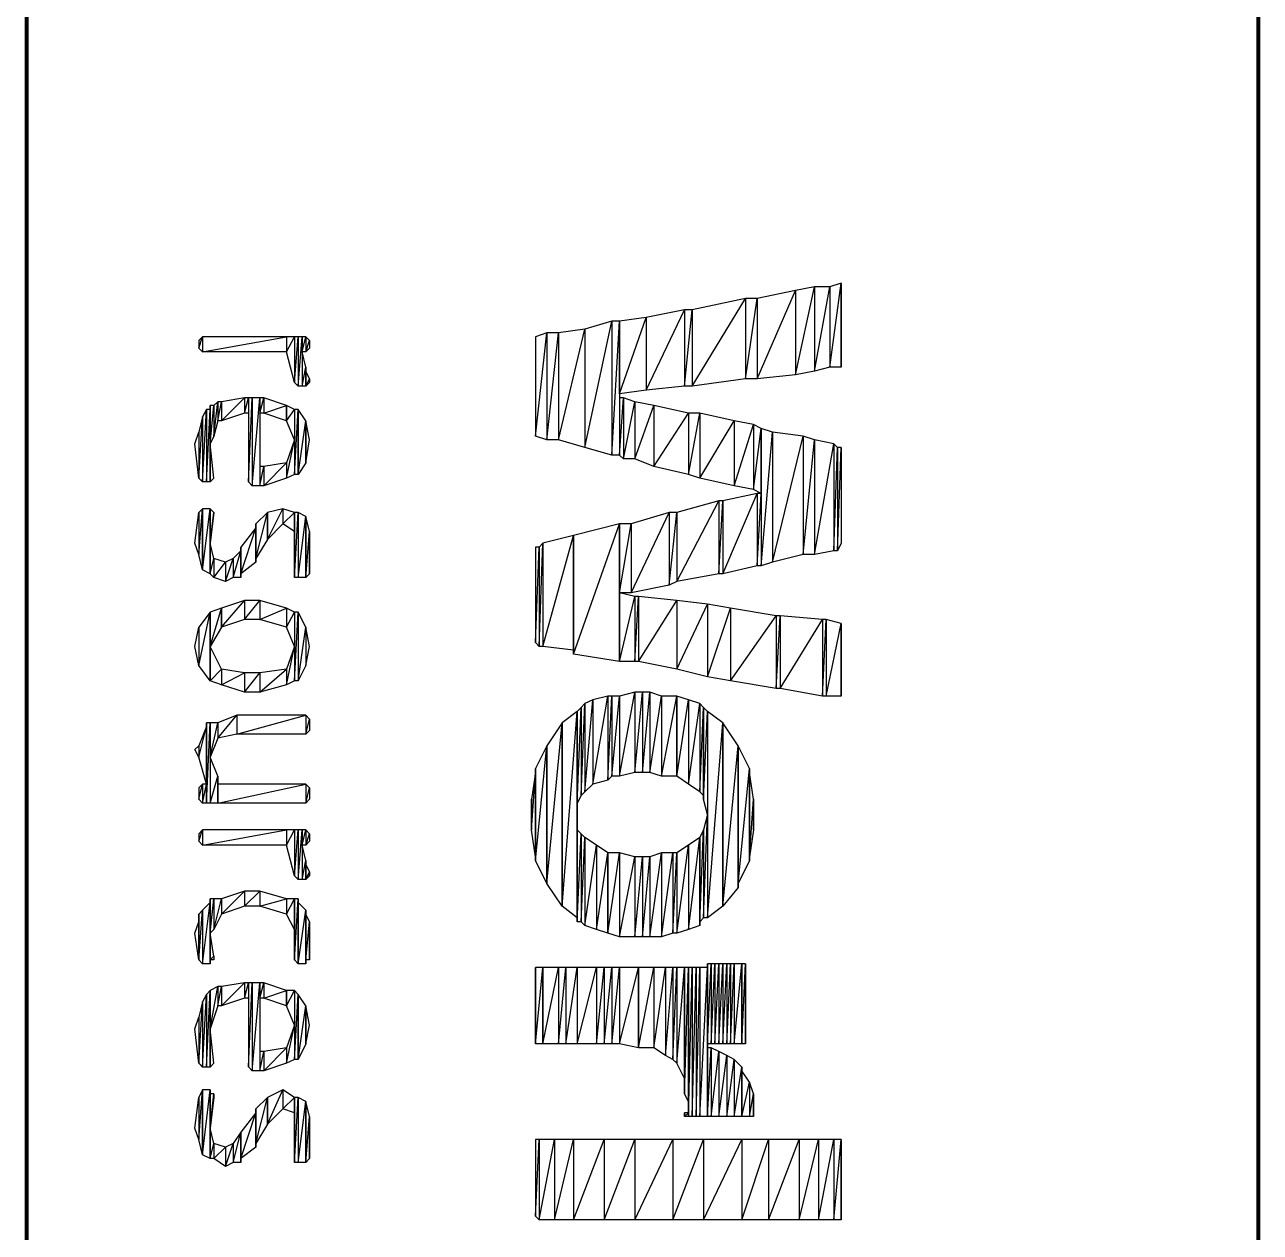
# Model space of a CAD drawing. Extents: x 0.1 to 11.6, y 0.2 to 16.4.
# Drawn here: x 0.9988 to 1.2679, y 1.9148 to 2.178 of the extents above; entities that cross this region are included whole.
import ezdxf

# ---------------------------------------------------------------- set-up
doc = ezdxf.new("R2010")
doc.units = 0
doc.header["$MEASUREMENT"] = 0

msp = doc.modelspace()

# ---------------------------------------------------------------- linework, layer by layer
at = {"color": 0, "const_width": 0.000833}
for points in [[(1.26752, 11.3108), (1.26752, 0.54834)], [(0.999186, 2.44), (0.999186, 0.54834)]]:
    msp.add_lwpolyline(points, dxfattribs=at)
at = {"color": 0}
for points in [[(1.17665, 2.12164), (1.17415, 2.12082), (1.17415, 2.10331)], [(1.17665, 2.12164), (1.17665, 2.10331), (1.17415, 2.10331)], [(1.17665, 2.12082), (1.17665, 2.12164), (1.17665, 2.10331)], [(1.16667, 2.12001), (1.15831, 2.11833), (1.15831, 2.10081)], [(1.16667, 2.12001), (1.16667, 2.10167), (1.15831, 2.10081)], [(1.17084, 2.12082), (1.16667, 2.12001), (1.16667, 2.10167)], [(1.17084, 2.12082), (1.17084, 2.10249), (1.16667, 2.10167)], [(1.17415, 2.12082), (1.17084, 2.12082), (1.17084, 2.10249)], [(1.17415, 2.12082), (1.17415, 2.10331), (1.17084, 2.10249)], [(1.17665, 2.12082), (1.17665, 2.10331)], [(1.14252, 2.11583), (1.13417, 2.11415), (1.13417, 2.09831)], [(1.14252, 2.11583), (1.14252, 2.09918), (1.13417, 2.09831)], [(1.14415, 2.11583), (1.14252, 2.11583), (1.14252, 2.09918)], [(1.14415, 2.11583), (1.14415, 2.09918), (1.14252, 2.09918)], [(1.15582, 2.11833), (1.14415, 2.11583), (1.14415, 2.09918)], [(1.15582, 2.11833), (1.15582, 2.10081), (1.14415, 2.09918)], [(1.15831, 2.11833), (1.15582, 2.11833), (1.15582, 2.10081)], [(1.15831, 2.11833), (1.15831, 2.10081), (1.15582, 2.10081)], [(1.12668, 2.11333), (1.12082, 2.11165), (1.12082, 2.08583)], [(1.12668, 2.11333), (1.12668, 2.08415), (1.12082, 2.08583)], [(1.12831, 2.11333), (1.12668, 2.11333), (1.12668, 2.08415)], [(1.12831, 2.11333), (1.12831, 2.08415), (1.12668, 2.08415)], [(1.13417, 2.11415), (1.12831, 2.11333), (1.12831, 2.0975)], [(1.13417, 2.11415), (1.13417, 2.09831), (1.12831, 2.0975)], [(1.12831, 2.11333), (1.12831, 2.0975)], [(1.12831, 2.11333), (1.12831, 2.0975)], [(1.11252, 2.11083), (1.11003, 2.10997), (1.11003, 2.08832)], [(1.11252, 2.11083), (1.11252, 2.08751), (1.11003, 2.08832)], [(1.11502, 2.11083), (1.11252, 2.11083), (1.11252, 2.08751)], [(1.11502, 2.11083), (1.11502, 2.08751), (1.11252, 2.08751)], [(1.12082, 2.11165), (1.11502, 2.11083), (1.11502, 2.08751)], [(1.12082, 2.11165), (1.12082, 2.08583), (1.11502, 2.08751)], [(1.12918, 2.09663), (1.12831, 2.09663), (1.12831, 2.08415)], [(1.12918, 2.09663), (1.12918, 2.08333), (1.12831, 2.08415)], [(1.13167, 2.09581), (1.12918, 2.09668), (1.12918, 2.08333)], [(1.13167, 2.09581), (1.13167, 2.08333), (1.12918, 2.08333)], [(1.13585, 2.095), (1.13167, 2.09581), (1.13167, 2.08333)], [(1.13585, 2.095), (1.13585, 2.08165), (1.13167, 2.08333)], [(1.14334, 2.09332), (1.13585, 2.095), (1.13585, 2.08165)], [(1.14334, 2.09332), (1.14334, 2.07997), (1.13585, 2.08165)], [(1.14583, 2.09332), (1.14334, 2.09332), (1.14334, 2.07997)], [(1.14583, 2.09332), (1.14583, 2.07915), (1.14334, 2.07997)], [(1.15332, 2.09164), (1.14583, 2.09332), (1.14583, 2.07915)], [(1.15332, 2.09164), (1.15332, 2.07747), (1.14583, 2.07915)], [(1.1575, 2.09082), (1.15332, 2.09164), (1.15332, 2.07747)], [(1.1575, 2.09082), (1.1575, 2.07667), (1.15332, 2.07747)], [(1.15918, 2.09), (1.1575, 2.09082), (1.1575, 2.07667)], [(1.15918, 2.09), (1.15918, 2.07579), (1.1575, 2.07667)], [(1.16168, 2.08914), (1.15918, 2.09), (1.15918, 2.06)], [(1.15918, 2.09), (1.15918, 2.07579)], [(1.15918, 2.09), (1.15918, 2.07579)], [(1.16168, 2.08914), (1.16168, 2.06082), (1.15918, 2.06)], [(1.16835, 2.08832), (1.16168, 2.08914), (1.16168, 2.06082)], [(1.16835, 2.08832), (1.16835, 2.0625), (1.16168, 2.06082)], [(1.17084, 2.08751), (1.16835, 2.08832), (1.16835, 2.0625)], [(1.17084, 2.08751), (1.17084, 2.0625), (1.16835, 2.0625)], [(1.17502, 2.08664), (1.17084, 2.08751), (1.17084, 2.0625)], [(1.17502, 2.08664), (1.17502, 2.06332), (1.17084, 2.0625)], [(1.17584, 2.08583), (1.17502, 2.08664), (1.17502, 2.06332)], [(1.17584, 2.08583), (1.17584, 2.06332), (1.17502, 2.06332)], [(1.17665, 2.08583), (1.17584, 2.08583), (1.17584, 2.06332)], [(1.17665, 2.08583), (1.17665, 2.065), (1.17584, 2.06332)], [(1.15831, 2.07579), (1.15082, 2.07417), (1.15082, 2.05832)], [(1.15831, 2.07579), (1.15831, 2.06), (1.15082, 2.05832)], [(1.15918, 2.07579), (1.15831, 2.07579), (1.15831, 2.06)], [(1.15918, 2.07579), (1.15918, 2.06), (1.15831, 2.06)], [(1.15001, 2.07417), (1.14084, 2.07167), (1.14084, 2.05664)], [(1.15001, 2.07417), (1.15001, 2.05832), (1.14084, 2.05664)], [(1.15082, 2.07417), (1.15001, 2.07417), (1.15001, 2.05832)], [(1.15082, 2.07417), (1.15082, 2.05832), (1.15001, 2.05832)], [(1.13916, 2.07167), (1.13086, 2.06917), (1.13086, 2.05414)], [(1.13916, 2.07167), (1.13916, 2.05583), (1.13086, 2.05414)], [(1.14084, 2.07167), (1.13916, 2.07167), (1.13916, 2.05583)], [(1.14084, 2.07167), (1.14084, 2.05664), (1.13916, 2.05583)], [(1.12831, 2.06917), (1.11833, 2.06668), (1.11833, 2.04081)], [(1.12831, 2.06917), (1.12831, 2.03917), (1.11833, 2.04081)], [(1.13086, 2.06917), (1.12831, 2.06917), (1.12831, 2.05414)], [(1.13086, 2.06917), (1.13086, 2.05414), (1.12831, 2.05414)], [(1.12831, 2.06917), (1.12831, 2.05414)], [(1.12831, 2.06917), (1.12831, 2.05414)], [(1.11165, 2.065), (1.11084, 2.06413), (1.11084, 2.04249)], [(1.11165, 2.065), (1.11165, 2.04249), (1.11084, 2.04249)], [(1.11833, 2.06668), (1.11165, 2.065), (1.11165, 2.04249)], [(1.11833, 2.06668), (1.11833, 2.04167), (1.11165, 2.04249)], [(1.11833, 2.06668), (1.11833, 2.04167)], [(1.11833, 2.06668), (1.11833, 2.04081), (1.11833, 2.04167)], [(1.11084, 2.06413), (1.11003, 2.06413), (1.11003, 2.04329)], [(1.11084, 2.06413), (1.11084, 2.04249), (1.11003, 2.04329)], [(1.13167, 2.05333), (1.12831, 2.05414), (1.12831, 2.03917)], [(1.12831, 2.05414), (1.12831, 2.03917)], [(1.12831, 2.05414), (1.12831, 2.03917)], [(1.13167, 2.05333), (1.13167, 2.03917), (1.12831, 2.03917)], [(1.13249, 2.05333), (1.13167, 2.05333), (1.13167, 2.03917)], [(1.13249, 2.05333), (1.13249, 2.03917), (1.13167, 2.03917)], [(1.14084, 2.05246), (1.13249, 2.05333), (1.13249, 2.03917)], [(1.14084, 2.05246), (1.14084, 2.03749), (1.13249, 2.03917)], [(1.14752, 2.05165), (1.14084, 2.05246), (1.14084, 2.03749)], [(1.14752, 2.05165), (1.14752, 2.03581), (1.14084, 2.03749)], [(1.15251, 2.05083), (1.14752, 2.05165), (1.14752, 2.03581)], [(1.15251, 2.05083), (1.15251, 2.035), (1.14752, 2.03581)], [(1.16249, 2.04915), (1.15251, 2.05083), (1.15251, 2.035)], [(1.16249, 2.04915), (1.16249, 2.03331), (1.15251, 2.035)], [(1.16336, 2.04915), (1.16249, 2.04915), (1.16249, 2.03331)], [(1.16336, 2.04915), (1.16336, 2.03331), (1.16249, 2.03331)], [(1.17253, 2.04833), (1.16336, 2.04915), (1.16336, 2.03331)], [(1.17253, 2.04833), (1.17253, 2.03162), (1.16336, 2.03331)], [(1.17334, 2.04833), (1.17253, 2.04833), (1.17253, 2.03162)], [(1.17334, 2.04833), (1.17334, 2.03162), (1.17253, 2.03162)], [(1.17665, 2.04747), (1.17334, 2.04833), (1.17334, 2.03162)], [(1.17665, 2.04747), (1.17665, 2.03162), (1.17334, 2.03162)], [(1.17665, 2.04665), (1.17665, 2.04747), (1.17665, 2.03162)], [(1.17665, 2.04665), (1.17665, 2.03162)], [(1.13167, 2.0325), (1.12831, 2.03162), (1.12831, 2.01417)], [(1.13167, 2.0325), (1.13167, 2.01497), (1.12831, 2.01417)], [(1.13336, 2.0325), (1.13167, 2.0325), (1.13167, 2.01497)], [(1.13336, 2.0325), (1.13336, 2.01497), (1.13167, 2.01497)], [(1.13498, 2.0325), (1.13336, 2.0325), (1.13336, 2.01497)], [(1.13498, 2.0325), (1.13498, 2.01497), (1.13336, 2.01497)], [(1.13748, 2.03162), (1.13498, 2.0325), (1.13498, 2.01497)], [(1.12082, 2.03), (1.12001, 2.02914), (1.12001, 2.00999)], [(1.12082, 2.03), (1.12082, 2.01079), (1.12001, 2.00999)], [(1.1225, 2.03082), (1.12082, 2.03), (1.12082, 2.01079)], [(1.1225, 2.03082), (1.1225, 2.01247), (1.12082, 2.01079)], [(1.12581, 2.03162), (1.1225, 2.03082), (1.1225, 2.01247)], [(1.12581, 2.03162), (1.12581, 2.01335), (1.1225, 2.01247)], [(1.12668, 2.03162), (1.12581, 2.03162), (1.12581, 2.01335)], [(1.12668, 2.03162), (1.12668, 2.01417), (1.12581, 2.01335)], [(1.12831, 2.03162), (1.12668, 2.03162), (1.12668, 2.01417)], [(1.12831, 2.03162), (1.12831, 2.01417), (1.12668, 2.01417)], [(1.13748, 2.03162), (1.13748, 2.01417), (1.13498, 2.01497)], [(1.14084, 2.03162), (1.13748, 2.03162), (1.13748, 2.01417)], [(1.14084, 2.03162), (1.14084, 2.01417), (1.13748, 2.01417)], [(1.14334, 2.03082), (1.14084, 2.03162), (1.14084, 2.01417)], [(1.14084, 2.03162), (1.14084, 2.01417)], [(1.14084, 2.03162), (1.14084, 2.01417)], [(1.14334, 2.03082), (1.14334, 2.01247), (1.14084, 2.01417)], [(1.14583, 2.03), (1.14334, 2.03082), (1.14334, 2.01247)], [(1.14583, 2.03), (1.14583, 2.01079), (1.14334, 2.01247)], [(1.14665, 2.02914), (1.14583, 2.03), (1.14583, 2.01079)], [(1.11914, 2.02832), (1.11583, 2.02582), (1.11583, 1.98583)], [(1.11914, 2.02832), (1.11914, 1.98335), (1.11583, 1.98583)], [(1.12001, 2.02914), (1.11914, 2.02832), (1.11914, 2.00831)], [(1.12001, 2.02914), (1.12001, 2.00999), (1.11914, 2.00831)], [(1.11914, 2.02832), (1.11914, 2.00581)], [(1.11914, 2.02832), (1.11914, 2.00581)], [(1.14665, 2.02914), (1.14665, 2.00999), (1.14583, 2.01079)], [(1.14752, 2.02832), (1.14665, 2.02914), (1.14665, 2.00917)], [(1.14665, 2.02914), (1.14665, 2.00999)], [(1.14665, 2.02914), (1.14665, 2.00917), (1.14665, 2.00999)], [(1.14752, 2.02832), (1.14752, 2.00581), (1.14665, 2.00917)], [(1.15082, 2.02582), (1.14752, 2.02832), (1.14752, 1.98335)], [(1.11583, 2.02582), (1.11252, 2.02083), (1.11252, 1.99083)], [(1.11583, 2.02582), (1.11583, 1.98583), (1.11252, 1.99083)], [(1.11583, 2.02582), (1.11583, 1.98583)], [(1.11583, 2.02582), (1.11583, 1.98583)], [(1.15082, 2.02582), (1.15082, 1.98583), (1.14752, 1.98335)], [(1.15419, 2.02083), (1.15082, 2.02582), (1.15082, 1.98583)], [(1.15082, 2.02582), (1.15082, 1.98583)], [(1.15082, 2.02582), (1.15082, 1.98583)], [(1.11252, 2.02083), (1.11003, 2.01585), (1.11003, 1.99582)], [(1.11252, 2.02083), (1.11252, 1.99083), (1.11003, 1.99582)], [(1.11252, 2.02083), (1.11252, 1.99083)], [(1.11252, 2.02083), (1.11252, 1.99083)], [(1.15419, 2.02083), (1.15419, 1.98996), (1.15082, 1.98583)], [(1.15668, 2.01585), (1.15419, 2.02083), (1.15419, 1.99083)], [(1.15419, 2.02083), (1.15419, 1.98996)], [(1.15419, 2.02083), (1.15419, 1.98996)], [(1.11003, 2.01497), (1.10916, 2.00917), (1.10916, 2.0025)], [(1.11003, 2.01497), (1.11003, 1.99664), (1.10916, 2.0025)], [(1.11003, 2.01585), (1.11003, 1.99664)], [(1.11003, 2.01585), (1.11003, 1.99582), (1.11003, 1.99664)], [(1.15668, 2.01585), (1.15668, 1.99582), (1.15419, 1.99083)], [(1.15668, 2.01497), (1.15668, 2.01585), (1.15668, 1.99582)], [(1.1575, 2.00917), (1.15668, 2.01497), (1.15668, 1.99664)], [(1.15668, 2.01497), (1.15668, 1.99582)], [(1.10916, 2.00917), (1.10916, 2.0025)], [(1.10916, 2.00917), (1.10916, 2.0025)], [(1.1575, 2.00917), (1.1575, 2.0025), (1.15668, 1.99664)], [(1.1575, 2.00917), (1.1575, 2.00749)], [(1.1575, 2.00917), (1.1575, 2.0025)], [(1.1575, 2.00917), (1.1575, 2.0025)], [(1.11914, 2.0025), (1.11914, 2.00581), (1.11914, 1.98335)], [(1.14752, 2.00581), (1.14665, 2.0025), (1.14665, 1.98335)], [(1.14752, 2.00581), (1.14752, 1.98335), (1.14665, 1.98335)], [(1.12001, 2.00163), (1.11914, 2.0025), (1.11914, 1.98247)], [(1.11914, 2.0025), (1.11914, 1.98247), (1.11914, 1.98335)], [(1.12001, 2.00163), (1.12001, 1.98247), (1.11914, 1.98247)], [(1.12082, 2.00082), (1.12001, 2.00163), (1.12001, 1.98247)], [(1.12082, 2.00082), (1.12082, 1.98167), (1.12001, 1.98247)], [(1.12332, 1.99914), (1.12082, 2.00082), (1.12082, 1.98167)], [(1.14583, 2.00082), (1.14334, 1.99914), (1.14334, 1.98079)], [(1.14583, 2.00082), (1.14583, 1.98167), (1.14334, 1.98079)], [(1.14665, 2.0025), (1.14583, 2.00082), (1.14583, 1.98247)], [(1.14665, 2.0025), (1.14665, 1.98335), (1.14583, 1.98247)], [(1.14583, 2.00082), (1.14583, 1.98167)], [(1.14583, 2.00082), (1.14583, 1.98167)], [(1.12332, 1.99914), (1.12332, 1.98079), (1.12082, 1.98167)], [(1.12581, 1.9975), (1.12332, 1.99914), (1.12332, 1.98079)], [(1.12581, 1.9975), (1.12581, 1.97999), (1.12332, 1.98079)], [(1.12831, 1.9975), (1.12581, 1.9975), (1.12581, 1.97999)], [(1.12831, 1.9975), (1.12831, 1.97917), (1.12581, 1.97999)], [(1.12581, 1.9975), (1.12581, 1.97999)], [(1.12581, 1.9975), (1.12581, 1.97999)], [(1.13167, 1.99664), (1.12831, 1.9975), (1.12831, 1.97917)], [(1.13748, 1.9975), (1.13498, 1.99664), (1.13498, 1.97917)], [(1.13748, 1.9975), (1.13748, 1.97917), (1.13498, 1.97917)], [(1.13997, 1.9975), (1.13748, 1.9975), (1.13748, 1.97917)], [(1.13997, 1.9975), (1.13997, 1.97999), (1.13748, 1.97917)], [(1.14084, 1.9975), (1.13997, 1.9975), (1.13997, 1.97999)], [(1.14084, 1.9975), (1.14084, 1.97999), (1.13997, 1.97999)], [(1.14334, 1.99914), (1.14084, 1.9975), (1.14084, 1.97999)], [(1.14334, 1.99914), (1.14334, 1.98079), (1.14084, 1.97999)], [(1.13167, 1.99664), (1.13167, 1.97917), (1.12831, 1.97917)], [(1.13336, 1.99664), (1.13167, 1.99664), (1.13167, 1.97917)], [(1.13336, 1.99664), (1.13336, 1.97917), (1.13167, 1.97917)], [(1.13498, 1.99664), (1.13336, 1.99664), (1.13336, 1.97917)], [(1.13498, 1.99664), (1.13498, 1.97917), (1.13336, 1.97917)], [(1.14833, 1.97331), (1.14752, 1.97331), (1.14752, 1.95583)], [(1.14833, 1.97331), (1.14833, 1.95583), (1.14752, 1.95583)], [(1.14752, 1.97331), (1.14752, 1.94)], [(1.14752, 1.97331), (1.14752, 1.94)], [(1.14914, 1.97331), (1.14833, 1.97331), (1.14833, 1.95583)], [(1.14914, 1.97331), (1.14914, 1.95583), (1.14833, 1.95583)], [(1.15001, 1.97331), (1.14914, 1.97331), (1.14914, 1.95583)], [(1.15001, 1.97331), (1.15001, 1.95583), (1.14914, 1.95583)], [(1.15082, 1.97331), (1.15001, 1.97331), (1.15001, 1.95583)], [(1.15082, 1.97331), (1.15082, 1.95583), (1.15001, 1.95583)], [(1.15169, 1.97331), (1.15082, 1.97331), (1.15082, 1.95583)], [(1.15169, 1.97331), (1.15169, 1.95583), (1.15082, 1.95583)], [(1.15251, 1.97331), (1.15169, 1.97331), (1.15169, 1.95583)], [(1.15251, 1.97331), (1.15251, 1.95583), (1.15169, 1.95583)], [(1.15332, 1.97331), (1.15251, 1.97331), (1.15251, 1.95583)], [(1.15332, 1.97331), (1.15332, 1.95583), (1.15251, 1.95583)], [(1.155, 1.97331), (1.15332, 1.97331), (1.15332, 1.95583)], [(1.155, 1.97331), (1.155, 1.95583), (1.15332, 1.95583)], [(1.15582, 1.97331), (1.155, 1.97331), (1.155, 1.95583)], [(1.15582, 1.97331), (1.15582, 1.95583), (1.155, 1.95583)], [(1.155, 1.97331), (1.155, 1.95583)], [(1.155, 1.97331), (1.155, 1.95583)], [(1.15582, 1.97331), (1.15582, 1.95583)], [(1.15582, 1.97331), (1.15582, 1.95583)], [(1.11165, 1.9725), (1.11003, 1.9725), (1.11003, 1.95583)], [(1.11165, 1.9725), (1.11165, 1.95583), (1.11003, 1.95583)], [(1.11003, 1.9725), (1.11003, 1.95665)], [(1.11003, 1.9725), (1.11003, 1.95583), (1.11003, 1.95665)], [(1.11502, 1.9725), (1.11165, 1.9725), (1.11165, 1.95583)], [(1.11502, 1.9725), (1.11502, 1.95583), (1.11165, 1.95583)], [(1.11165, 1.9725), (1.11165, 1.95583)], [(1.11165, 1.9725), (1.11165, 1.95583)], [(1.11664, 1.9725), (1.11502, 1.9725), (1.11502, 1.95583)], [(1.11664, 1.9725), (1.11664, 1.95583), (1.11502, 1.95583)], [(1.11914, 1.9725), (1.11664, 1.9725), (1.11664, 1.95583)], [(1.11914, 1.9725), (1.11914, 1.95583), (1.11664, 1.95583)], [(1.12332, 1.9725), (1.11914, 1.9725), (1.11914, 1.95583)], [(1.12332, 1.9725), (1.12332, 1.95583), (1.11914, 1.95583)], [(1.125, 1.9725), (1.12332, 1.9725), (1.12332, 1.95583)], [(1.125, 1.9725), (1.125, 1.95583), (1.12332, 1.95583)], [(1.12668, 1.9725), (1.125, 1.9725), (1.125, 1.95583)], [(1.12668, 1.9725), (1.12668, 1.95583), (1.125, 1.95583)], [(1.12831, 1.9725), (1.12668, 1.9725), (1.12668, 1.95583)], [(1.12831, 1.9725), (1.12831, 1.95583), (1.12668, 1.95583)], [(1.13249, 1.9725), (1.12831, 1.9725), (1.12831, 1.95583)], [(1.13249, 1.9725), (1.13249, 1.95497), (1.12831, 1.95583)], [(1.13585, 1.9725), (1.13249, 1.9725), (1.13249, 1.95497)], [(1.13585, 1.9725), (1.13585, 1.95497), (1.13249, 1.95497)], [(1.13249, 1.9725), (1.13249, 1.95497)], [(1.13249, 1.9725), (1.13249, 1.95497)], [(1.13835, 1.9725), (1.13585, 1.9725), (1.13585, 1.95497)], [(1.13835, 1.9725), (1.13835, 1.95335), (1.13585, 1.95497)], [(1.13997, 1.9725), (1.13835, 1.9725), (1.13835, 1.95335)], [(1.13997, 1.9725), (1.13997, 1.95247), (1.13835, 1.95335)], [(1.14084, 1.9725), (1.13997, 1.9725), (1.13997, 1.95247)], [(1.14084, 1.9725), (1.14084, 1.95167), (1.13997, 1.95247)], [(1.14252, 1.9725), (1.14084, 1.9725), (1.14084, 1.95167)], [(1.14252, 1.9725), (1.14252, 1.94829), (1.14084, 1.95167)], [(1.14334, 1.9725), (1.14252, 1.9725), (1.14252, 1.94499)], [(1.14334, 1.9725), (1.14334, 1.94331), (1.14252, 1.94499)], [(1.14252, 1.9725), (1.14252, 1.94829)], [(1.14252, 1.9725), (1.14252, 1.94499), (1.14252, 1.94829)], [(1.14415, 1.9725), (1.14334, 1.9725), (1.14334, 1.94)], [(1.14415, 1.9725), (1.14415, 1.94), (1.14334, 1.94)], [(1.14334, 1.9725), (1.14334, 1.94)], [(1.14334, 1.9725), (1.14334, 1.94)], [(1.14502, 1.9725), (1.14415, 1.9725), (1.14415, 1.94)], [(1.14502, 1.9725), (1.14502, 1.94), (1.14415, 1.94)], [(1.14583, 1.9725), (1.14502, 1.9725), (1.14502, 1.94)], [(1.14583, 1.9725), (1.14583, 1.94), (1.14502, 1.94)], [(1.14752, 1.9725), (1.14583, 1.9725), (1.14583, 1.94)], [(1.14752, 1.9725), (1.14752, 1.94), (1.14583, 1.94)], [(1.14833, 1.95497), (1.14752, 1.95497), (1.14752, 1.94)], [(1.14833, 1.95497), (1.14833, 1.94), (1.14752, 1.94)], [(1.15001, 1.95415), (1.14833, 1.95497), (1.14833, 1.94)], [(1.15001, 1.95415), (1.15001, 1.94), (1.14833, 1.94)], [(1.15169, 1.95335), (1.15001, 1.95415), (1.15001, 1.94)], [(1.15169, 1.95335), (1.15169, 1.94), (1.15001, 1.94)], [(1.15332, 1.95247), (1.15169, 1.95335), (1.15169, 1.94)], [(1.15332, 1.95247), (1.15332, 1.94), (1.15169, 1.94)], [(1.155, 1.95079), (1.15332, 1.95247), (1.15332, 1.94)], [(1.155, 1.95079), (1.155, 1.94), (1.15332, 1.94)], [(1.155, 1.94997), (1.155, 1.95085), (1.155, 1.94)], [(1.15668, 1.94749), (1.155, 1.94997), (1.155, 1.94)], [(1.155, 1.94997), (1.155, 1.94)], [(1.15668, 1.94749), (1.15668, 1.94), (1.155, 1.94)], [(1.1575, 1.94499), (1.15668, 1.94749), (1.15668, 1.94)], [(1.1575, 1.94499), (1.1575, 1.94), (1.15668, 1.94)], [(1.1575, 1.94168), (1.1575, 1.94499), (1.1575, 1.94)], [(1.1575, 1.94499), (1.1575, 1.94)], [(1.1575, 1.94499), (1.1575, 1.94)], [(1.14252, 1.94081), (1.14252, 1.94)], [(1.14334, 1.94081), (1.14252, 1.94081), (1.14252, 1.94)], [(1.14334, 1.94081), (1.14334, 1.94), (1.14252, 1.94)], [(1.14334, 1.94331), (1.14334, 1.94)], [(1.14334, 1.94331), (1.14334, 1.94)], [(1.14334, 1.94249), (1.14334, 1.94)], [(1.14334, 1.94249), (1.14334, 1.94)], [(1.1575, 1.94081), (1.1575, 1.94168)], [(1.1575, 1.94168), (1.1575, 1.94)], [(1.11084, 1.935), (1.11003, 1.935), (1.11003, 1.91829)], [(1.11084, 1.935), (1.11084, 1.91749), (1.11003, 1.91829)], [(1.11415, 1.935), (1.11084, 1.935), (1.11084, 1.91749)], [(1.11415, 1.935), (1.11415, 1.91749), (1.11084, 1.91749)], [(1.11833, 1.935), (1.11415, 1.935), (1.11415, 1.91749)], [(1.11833, 1.935), (1.11833, 1.91749), (1.11415, 1.91749)], [(1.125, 1.935), (1.11833, 1.935), (1.11833, 1.91749)], [(1.125, 1.935), (1.125, 1.91749), (1.11833, 1.91749)], [(1.13167, 1.935), (1.125, 1.935), (1.125, 1.91749)], [(1.13167, 1.935), (1.13167, 1.91749), (1.125, 1.91749)], [(1.13997, 1.935), (1.13167, 1.935), (1.13167, 1.91749)], [(1.13997, 1.935), (1.13997, 1.91749), (1.13167, 1.91749)], [(1.14665, 1.935), (1.13997, 1.935), (1.13997, 1.91749)], [(1.14665, 1.935), (1.14665, 1.91749), (1.13997, 1.91749)], [(1.155, 1.935), (1.14665, 1.935), (1.14665, 1.91749)], [(1.155, 1.935), (1.155, 1.91749), (1.14665, 1.91749)], [(1.16081, 1.935), (1.155, 1.935), (1.155, 1.91749)], [(1.16081, 1.935), (1.16081, 1.91749), (1.155, 1.91749)], [(1.16748, 1.935), (1.16081, 1.935), (1.16081, 1.91749)], [(1.16748, 1.935), (1.16748, 1.91749), (1.16081, 1.91749)], [(1.17166, 1.935), (1.16748, 1.935), (1.16748, 1.91749)], [(1.17166, 1.935), (1.17166, 1.91749), (1.16748, 1.91749)], [(1.17502, 1.935), (1.17166, 1.935), (1.17166, 1.91749)], [(1.17502, 1.935), (1.17502, 1.91749), (1.17166, 1.91749)], [(1.17665, 1.935), (1.17502, 1.935), (1.17502, 1.91749)], [(1.17665, 1.935), (1.17665, 1.91749), (1.17502, 1.91749)], [(1.17665, 1.935), (1.17665, 1.91749)], [(1.17665, 1.935), (1.17665, 1.91749)]]:
    msp.add_lwpolyline(points, close=True, dxfattribs=at)
at = {"color": 22}
for points in [[(1.03749, 2.10997), (1.03668, 2.10915), (1.03668, 2.10747)], [(1.03749, 2.10997), (1.03749, 2.10667), (1.03668, 2.10747)], [(1.05583, 2.10997), (1.03749, 2.10997), (1.03749, 2.10667)], [(1.05583, 2.10997), (1.05583, 2.10667), (1.03749, 2.10667)], [(1.05751, 2.10997), (1.05583, 2.10997), (1.05583, 2.10667)], [(1.05751, 2.10997), (1.05751, 2.09999), (1.05583, 2.10667)], [(1.05832, 2.10997), (1.05751, 2.10997), (1.05751, 2.09999)], [(1.05832, 2.10997), (1.05832, 2.09918), (1.05751, 2.09999)], [(1.05919, 2.10997), (1.05832, 2.10997), (1.05832, 2.09918)], [(1.05919, 2.10997), (1.05919, 2.09918), (1.05832, 2.09918)], [(1.06, 2.10997), (1.05919, 2.10997), (1.05919, 2.10667)], [(1.06, 2.10997), (1.06, 2.10667), (1.05919, 2.10667)], [(1.06082, 2.10915), (1.06, 2.10997), (1.06, 2.10667)], [(1.06082, 2.10915), (1.06082, 2.10747), (1.06, 2.10667)], [(1.06, 2.10331), (1.05919, 2.10667), (1.05919, 2.09918)], [(1.06, 2.10331), (1.06, 2.09918), (1.05919, 2.09918)], [(1.06, 2.10249), (1.06, 2.10331), (1.06, 2.09918)], [(1.06082, 2.10081), (1.06, 2.10249), (1.06, 2.09918)], [(1.06, 2.10249), (1.06, 2.09918)], [(1.06082, 2.10081), (1.06082, 2.09999), (1.06, 2.09918)], [(1.06082, 2.09999), (1.06082, 2.10081)], [(1.03998, 2.095), (1.03917, 2.095), (1.03917, 2.08664)], [(1.03998, 2.095), (1.03998, 2.08832), (1.03917, 2.08664)], [(1.03917, 2.095), (1.03917, 2.07835)], [(1.03917, 2.095), (1.03917, 2.07835)], [(1.04085, 2.09581), (1.03998, 2.095), (1.03998, 2.08832)], [(1.04085, 2.09581), (1.04085, 2.09164), (1.03998, 2.08832)], [(1.04167, 2.09581), (1.04085, 2.09581), (1.04085, 2.09164)], [(1.04167, 2.09581), (1.04167, 2.09164), (1.04085, 2.09164)], [(1.04666, 2.09663), (1.04167, 2.09581), (1.04167, 2.09164)], [(1.04666, 2.09663), (1.04666, 2.09332), (1.04167, 2.09164)], [(1.04753, 2.09663), (1.04666, 2.09663), (1.04666, 2.09332)], [(1.04753, 2.09663), (1.04753, 2.09332), (1.04666, 2.09332)], [(1.04834, 2.09663), (1.04753, 2.09663), (1.04753, 2.07835)], [(1.04834, 2.09663), (1.04834, 2.07747), (1.04753, 2.07835)], [(1.05002, 2.09663), (1.04834, 2.09663), (1.04834, 2.07747)], [(1.05002, 2.09663), (1.05002, 2.07747), (1.04834, 2.07747)], [(1.05084, 2.09663), (1.05002, 2.09663), (1.05002, 2.09332)], [(1.05084, 2.09663), (1.05084, 2.09332), (1.05002, 2.09332)], [(1.05583, 2.095), (1.05084, 2.09663), (1.05084, 2.09332)], [(1.05583, 2.095), (1.05583, 2.09164), (1.05084, 2.09332)], [(1.05751, 2.09412), (1.05583, 2.095), (1.05583, 2.09164)], [(1.05583, 2.095), (1.05583, 2.09164)], [(1.05583, 2.095), (1.05583, 2.09164)], [(1.03749, 2.0925), (1.03668, 2.08914), (1.03668, 2.07915)], [(1.03749, 2.0925), (1.03749, 2.07835), (1.03668, 2.07915)], [(1.03836, 2.09412), (1.03749, 2.0925), (1.03749, 2.07835)], [(1.03836, 2.09412), (1.03836, 2.07835), (1.03749, 2.07835)], [(1.03917, 2.09412), (1.03836, 2.09412), (1.03836, 2.07835)], [(1.03917, 2.09412), (1.03917, 2.07835), (1.03836, 2.07835)], [(1.05751, 2.09412), (1.05751, 2.08751), (1.05583, 2.09164)], [(1.05832, 2.09412), (1.05751, 2.09412), (1.05751, 2.07997)], [(1.05832, 2.09412), (1.05832, 2.07997), (1.05751, 2.07997)], [(1.06, 2.09164), (1.05832, 2.09412), (1.05832, 2.07997)], [(1.05832, 2.09412), (1.05832, 2.07997)], [(1.05832, 2.09412), (1.05832, 2.07997)], [(1.06, 2.09164), (1.06, 2.08247), (1.05832, 2.07997)], [(1.06082, 2.08751), (1.06, 2.09164), (1.06, 2.08247)], [(1.06, 2.09164), (1.06, 2.08247)], [(1.06, 2.09164), (1.06, 2.08247)], [(1.03668, 2.08914), (1.03668, 2.07915), (1.03581, 2.08664)], [(1.03998, 2.07915), (1.03917, 2.08664), (1.03917, 2.07835)], [(1.05751, 2.08751), (1.05583, 2.08247), (1.05583, 2.07915)], [(1.05751, 2.08751), (1.05751, 2.07997), (1.05583, 2.07915)], [(1.05084, 2.08165), (1.05002, 2.08165), (1.05002, 2.07747)], [(1.05084, 2.08165), (1.05084, 2.07747), (1.05002, 2.07747)], [(1.05583, 2.08247), (1.05084, 2.08165), (1.05084, 2.07747)], [(1.05583, 2.08247), (1.05583, 2.07915), (1.05084, 2.07747)], [(1.03998, 2.07915), (1.03917, 2.07835)], [(1.03668, 2.07167), (1.03668, 2.0625), (1.03581, 2.065)], [(1.03749, 2.07249), (1.03668, 2.07167), (1.03668, 2.0625)], [(1.03749, 2.07249), (1.03749, 2.05914), (1.03668, 2.0625)], [(1.03917, 2.07249), (1.03749, 2.07249), (1.03749, 2.05914)], [(1.03917, 2.07249), (1.03917, 2.05832), (1.03749, 2.05914)], [(1.03749, 2.07249), (1.03749, 2.05914)], [(1.03749, 2.07249), (1.03749, 2.05914)], [(1.03998, 2.07167), (1.03917, 2.07249), (1.03917, 2.065)], [(1.03917, 2.07249), (1.03917, 2.05832)], [(1.03917, 2.07249), (1.03917, 2.05832)], [(1.03998, 2.07167), (1.03917, 2.065)], [(1.05165, 2.07167), (1.04915, 2.06917), (1.04915, 2.06164)], [(1.05165, 2.07167), (1.05165, 2.06581), (1.04915, 2.06164)], [(1.05501, 2.07249), (1.05165, 2.07167), (1.05165, 2.06581)], [(1.05501, 2.07249), (1.05501, 2.06917), (1.05165, 2.06581)], [(1.05165, 2.07167), (1.05165, 2.06581)], [(1.05165, 2.07167), (1.05165, 2.06581)], [(1.05751, 2.07167), (1.05501, 2.07249), (1.05501, 2.06917)], [(1.05751, 2.07167), (1.05751, 2.06749), (1.05501, 2.06917)], [(1.05832, 2.07167), (1.05751, 2.07167), (1.05751, 2.05751)], [(1.05832, 2.07167), (1.05832, 2.05751), (1.05751, 2.05751)], [(1.05751, 2.07167), (1.05751, 2.06749)], [(1.05751, 2.07167), (1.05751, 2.065), (1.05751, 2.06749)], [(1.06, 2.07081), (1.05832, 2.07167), (1.05832, 2.05751)], [(1.06, 2.07081), (1.06, 2.05751), (1.05832, 2.05751)], [(1.06082, 2.06749), (1.06, 2.07081), (1.06, 2.05751)], [(1.06, 2.07081), (1.06, 2.05751)], [(1.06, 2.07081), (1.06, 2.05751)], [(1.04915, 2.06831), (1.04584, 2.06413), (1.04584, 2.05832)], [(1.04915, 2.06831), (1.04915, 2.06082), (1.04584, 2.05832)], [(1.04915, 2.06917), (1.04915, 2.06082)], [(1.04915, 2.06917), (1.04915, 2.06082)], [(1.06082, 2.06749), (1.06082, 2.05832), (1.06, 2.05751)], [(1.06082, 2.065), (1.06082, 2.06749), (1.06082, 2.05832)], [(1.03998, 2.06164), (1.03917, 2.065), (1.03917, 2.05832)], [(1.05751, 2.065), (1.05751, 2.05751)], [(1.05751, 2.065), (1.05751, 2.05751)], [(1.04584, 2.06332), (1.04416, 2.06164), (1.04416, 2.05751)], [(1.04584, 2.06332), (1.04584, 2.05751), (1.04416, 2.05751)], [(1.04584, 2.06413), (1.04584, 2.05751)], [(1.04584, 2.06413), (1.04584, 2.05751)], [(1.03998, 2.06164), (1.03998, 2.05751), (1.03917, 2.05832)], [(1.04248, 2.06082), (1.03998, 2.06164), (1.03998, 2.05751)], [(1.04248, 2.06082), (1.04248, 2.05664), (1.03998, 2.05751)], [(1.04416, 2.06164), (1.04248, 2.06082), (1.04248, 2.05664)], [(1.04416, 2.06164), (1.04416, 2.05751), (1.04248, 2.05664)], [(1.04666, 2.05246), (1.04167, 2.05083), (1.04167, 2.04665)], [(1.04666, 2.05246), (1.04666, 2.04833), (1.04167, 2.04665)], [(1.05002, 2.05246), (1.04666, 2.05246), (1.04666, 2.04833)], [(1.05002, 2.05246), (1.05002, 2.04833), (1.04666, 2.04833)], [(1.05583, 2.05083), (1.05002, 2.05246), (1.05002, 2.04833)], [(1.03917, 2.04997), (1.03668, 2.04665), (1.03668, 2.03831)], [(1.03917, 2.04997), (1.03917, 2.035), (1.03668, 2.03831)], [(1.04167, 2.05083), (1.03917, 2.04997), (1.03917, 2.04249)], [(1.04167, 2.05083), (1.04167, 2.04665), (1.03917, 2.04249)], [(1.03917, 2.04997), (1.03917, 2.035)], [(1.03917, 2.04997), (1.03917, 2.035)], [(1.04167, 2.05083), (1.04167, 2.04665)], [(1.04167, 2.05083), (1.04167, 2.04665)], [(1.05583, 2.05083), (1.05583, 2.04665), (1.05002, 2.04833)], [(1.05751, 2.04997), (1.05583, 2.05083), (1.05583, 2.04665)], [(1.05751, 2.04997), (1.05751, 2.04249), (1.05583, 2.04665)], [(1.05832, 2.04997), (1.05751, 2.04997), (1.05751, 2.035)], [(1.05832, 2.04997), (1.05832, 2.035), (1.05751, 2.035)], [(1.06, 2.04665), (1.05832, 2.04997), (1.05832, 2.035)], [(1.03668, 2.04665), (1.03668, 2.03831), (1.03581, 2.04249)], [(1.06, 2.04665), (1.06, 2.03831), (1.05832, 2.035)], [(1.06082, 2.04249), (1.06, 2.04665), (1.06, 2.03831)], [(1.04167, 2.03749), (1.03917, 2.04249), (1.03917, 2.035)], [(1.05751, 2.04249), (1.05583, 2.03749), (1.05583, 2.03413)], [(1.05751, 2.04249), (1.05751, 2.035), (1.05583, 2.03413)], [(1.04167, 2.03749), (1.04167, 2.03413), (1.03917, 2.035)], [(1.04666, 2.03668), (1.04167, 2.03749), (1.04167, 2.03413)], [(1.04666, 2.03668), (1.04666, 2.0325), (1.04167, 2.03413)], [(1.05002, 2.03668), (1.04666, 2.03668), (1.04666, 2.0325)], [(1.05002, 2.03668), (1.05002, 2.0325), (1.04666, 2.0325)], [(1.05583, 2.03749), (1.05002, 2.03668), (1.05002, 2.0325)], [(1.05583, 2.03749), (1.05583, 2.03413), (1.05002, 2.0325)], [(1.04498, 2.0275), (1.04085, 2.02582), (1.04085, 2.02246)], [(1.04498, 2.0275), (1.04498, 2.02333), (1.04085, 2.02246)], [(1.06, 2.0275), (1.04498, 2.0275), (1.04498, 2.02333)], [(1.06, 2.0275), (1.06, 2.02333), (1.04498, 2.02333)], [(1.06082, 2.02664), (1.06, 2.0275), (1.06, 2.02333)], [(1.03836, 2.02501), (1.03668, 2.02083), (1.03668, 2.01833)], [(1.03836, 2.02501), (1.03836, 2.01247), (1.03668, 2.01833)], [(1.03917, 2.02582), (1.03836, 2.02582), (1.03836, 2.00831)], [(1.03917, 2.02582), (1.03917, 2.00831), (1.03836, 2.00831)], [(1.03836, 2.02582), (1.03836, 2.00831)], [(1.03836, 2.02582), (1.03836, 2.00831)], [(1.04085, 2.02582), (1.03917, 2.02582), (1.03917, 2.01833)], [(1.04085, 2.02582), (1.04085, 2.02246), (1.03917, 2.01833)], [(1.06082, 2.02664), (1.06082, 2.02414), (1.06, 2.02333)], [(1.03668, 2.02083), (1.03668, 2.01833), (1.03581, 2.01997)], [(1.04085, 2.01417), (1.03917, 2.01833), (1.03917, 2.00831)], [(1.04085, 2.01417), (1.04085, 2.00831), (1.03917, 2.00831)], [(1.04085, 2.01247), (1.04085, 2.01417), (1.04085, 2.00831)], [(1.03749, 2.01247), (1.03668, 2.01167), (1.03668, 2.00917)], [(1.03749, 2.01247), (1.03749, 2.00831), (1.03668, 2.00917)], [(1.03836, 2.01247), (1.03749, 2.01247), (1.03749, 2.00831)], [(1.03836, 2.01247), (1.03836, 2.00831), (1.03749, 2.00831)], [(1.06, 2.01247), (1.04085, 2.01247), (1.04085, 2.00831)], [(1.06, 2.01247), (1.06, 2.00831), (1.04085, 2.00831)], [(1.04085, 2.01247), (1.04085, 2.00831)], [(1.06082, 2.01167), (1.06, 2.01247), (1.06, 2.00831)], [(1.06082, 2.01167), (1.06082, 2.00917), (1.06, 2.00831)], [(1.03749, 2.0025), (1.03668, 2.00163), (1.03668, 2)], [(1.03749, 2.0025), (1.03749, 1.99914), (1.03668, 2)], [(1.05583, 2.0025), (1.03749, 2.0025), (1.03749, 1.99914)], [(1.05583, 2.0025), (1.05583, 1.99914), (1.03749, 1.99914)], [(1.05751, 2.0025), (1.05583, 2.0025), (1.05583, 1.99914)], [(1.05751, 2.0025), (1.05751, 1.99246), (1.05583, 1.99914)], [(1.05832, 2.0025), (1.05751, 2.0025), (1.05751, 1.99246)], [(1.05832, 2.0025), (1.05832, 1.99164), (1.05751, 1.99246)], [(1.05919, 2.0025), (1.05832, 2.0025), (1.05832, 1.99164)], [(1.05919, 2.0025), (1.05919, 1.99164), (1.05832, 1.99164)], [(1.06, 2.0025), (1.05919, 2.0025), (1.05919, 1.99914)], [(1.06, 2.0025), (1.06, 1.99914), (1.05919, 1.99914)], [(1.06082, 2.00163), (1.06, 2.0025), (1.06, 1.99914)], [(1.06082, 2.00163), (1.06082, 2), (1.06, 1.99914)], [(1.06, 1.99582), (1.05919, 1.99914), (1.05919, 1.99164)], [(1.06, 1.99582), (1.06, 1.99164), (1.05919, 1.99164)], [(1.06, 1.99501), (1.06, 1.99582), (1.06, 1.99164)], [(1.06082, 1.99333), (1.06, 1.99501), (1.06, 1.99164)], [(1.06, 1.99501), (1.06, 1.99164)], [(1.06082, 1.99333), (1.06082, 1.99246), (1.06, 1.99164)], [(1.06082, 1.99246), (1.06082, 1.99333)], [(1.04666, 1.98915), (1.04167, 1.98747), (1.04167, 1.98415)], [(1.04666, 1.98915), (1.04666, 1.98583), (1.04167, 1.98415)], [(1.05002, 1.98915), (1.04666, 1.98915), (1.04666, 1.98583)], [(1.05002, 1.98915), (1.05002, 1.98583), (1.04666, 1.98583)], [(1.05583, 1.98747), (1.05002, 1.98915), (1.05002, 1.98583)], [(1.03917, 1.98665), (1.03749, 1.98497), (1.03749, 1.97331)], [(1.03917, 1.98665), (1.03917, 1.97331), (1.03749, 1.97331)], [(1.03998, 1.98747), (1.03917, 1.98747), (1.03917, 1.97999)], [(1.03998, 1.98747), (1.03998, 1.98079), (1.03917, 1.97999)], [(1.03917, 1.98747), (1.03917, 1.97331)], [(1.03917, 1.98747), (1.03917, 1.97331)], [(1.03917, 1.98747), (1.03917, 1.97331)], [(1.03917, 1.98747), (1.03917, 1.97331)], [(1.04167, 1.98747), (1.03998, 1.98747), (1.03998, 1.98079)], [(1.04167, 1.98747), (1.04167, 1.98415), (1.03998, 1.98079)], [(1.05583, 1.98747), (1.05583, 1.98415), (1.05002, 1.98583)], [(1.05751, 1.98747), (1.05583, 1.98747), (1.05583, 1.98415)], [(1.05751, 1.98747), (1.05751, 1.98079), (1.05583, 1.98415)], [(1.05832, 1.98747), (1.05751, 1.98747), (1.05751, 1.97418)], [(1.05832, 1.98747), (1.05832, 1.97331), (1.05751, 1.97418)], [(1.05751, 1.98747), (1.05751, 1.98079)], [(1.05751, 1.98747), (1.05751, 1.97999), (1.05751, 1.98079)], [(1.05832, 1.98665), (1.05832, 1.98747), (1.05832, 1.97331)], [(1.06, 1.98497), (1.05832, 1.98665), (1.05832, 1.97331)], [(1.05832, 1.98665), (1.05832, 1.97331)], [(1.03749, 1.98497), (1.03668, 1.98415), (1.03668, 1.97418)], [(1.03749, 1.98497), (1.03749, 1.97331), (1.03668, 1.97418)], [(1.03668, 1.98415), (1.03668, 1.97418)], [(1.03668, 1.98415), (1.03668, 1.97418)], [(1.06, 1.98497), (1.06, 1.97331), (1.05832, 1.97331)], [(1.06, 1.98415), (1.06, 1.98497), (1.06, 1.97331)], [(1.06082, 1.98247), (1.06, 1.98415), (1.06, 1.97418)], [(1.06, 1.98415), (1.06, 1.97331)], [(1.03668, 1.98247), (1.03668, 1.97418), (1.03581, 1.97999)], [(1.06082, 1.98247), (1.06082, 1.97418), (1.06, 1.97418)], [(1.06082, 1.97999), (1.06082, 1.98247), (1.06082, 1.97418)], [(1.03998, 1.97499), (1.03917, 1.97999), (1.03917, 1.97418)], [(1.05751, 1.97999), (1.05751, 1.97418)], [(1.05751, 1.97999), (1.05751, 1.97418)], [(1.03998, 1.97499), (1.03998, 1.97418), (1.03917, 1.97418)], [(1.04085, 1.96832), (1.03917, 1.9675), (1.03917, 1.95915)], [(1.04085, 1.96832), (1.04085, 1.96414), (1.03917, 1.95915)], [(1.04167, 1.96832), (1.04085, 1.96832), (1.04085, 1.96414)], [(1.04167, 1.96832), (1.04167, 1.96414), (1.04085, 1.96414)], [(1.04666, 1.96912), (1.04167, 1.96832), (1.04167, 1.96414)], [(1.04666, 1.96912), (1.04666, 1.96582), (1.04167, 1.96414)], [(1.04753, 1.96912), (1.04666, 1.96912), (1.04666, 1.96582)], [(1.04753, 1.96912), (1.04753, 1.96582), (1.04666, 1.96582)], [(1.04834, 1.96912), (1.04753, 1.96912), (1.04753, 1.95085)], [(1.04834, 1.96912), (1.04834, 1.94997), (1.04753, 1.95085)], [(1.05002, 1.96912), (1.04834, 1.96912), (1.04834, 1.94997)], [(1.05002, 1.96912), (1.05002, 1.94997), (1.04834, 1.94997)], [(1.05084, 1.96912), (1.05002, 1.96912), (1.05002, 1.96582)], [(1.05084, 1.96912), (1.05084, 1.96582), (1.05002, 1.96582)], [(1.05583, 1.9675), (1.05084, 1.96912), (1.05084, 1.96582)], [(1.03749, 1.965), (1.03668, 1.96164), (1.03668, 1.95167)], [(1.03749, 1.965), (1.03749, 1.95079), (1.03668, 1.95167)], [(1.03836, 1.96664), (1.03749, 1.965), (1.03749, 1.95079)], [(1.03836, 1.96664), (1.03836, 1.95079), (1.03749, 1.95079)], [(1.03917, 1.9675), (1.03836, 1.96664), (1.03836, 1.95079)], [(1.03917, 1.9675), (1.03917, 1.95079), (1.03836, 1.95079)], [(1.03917, 1.9675), (1.03917, 1.95079)], [(1.03917, 1.9675), (1.03917, 1.95079)], [(1.05583, 1.9675), (1.05583, 1.96414), (1.05084, 1.96582)], [(1.05751, 1.9675), (1.05583, 1.9675), (1.05583, 1.96414)], [(1.05751, 1.9675), (1.05751, 1.95996), (1.05583, 1.96414)], [(1.05583, 1.9675), (1.05583, 1.96414)], [(1.05583, 1.9675), (1.05583, 1.96414)], [(1.05832, 1.96664), (1.05751, 1.9675), (1.05751, 1.95247)], [(1.05832, 1.96664), (1.05832, 1.95247), (1.05751, 1.95247)], [(1.06, 1.96414), (1.05832, 1.96664), (1.05832, 1.95247)], [(1.05832, 1.96664), (1.05832, 1.95247)], [(1.05832, 1.96664), (1.05832, 1.95247)], [(1.06, 1.96414), (1.06, 1.95583), (1.05832, 1.95247)], [(1.06082, 1.95996), (1.06, 1.96414), (1.06, 1.95583)], [(1.06, 1.96414), (1.06, 1.95583)], [(1.06, 1.96414), (1.06, 1.95583)], [(1.03668, 1.96164), (1.03668, 1.95167), (1.03581, 1.95915)], [(1.05751, 1.95996), (1.05583, 1.95497), (1.05583, 1.95167)], [(1.05751, 1.95996), (1.05751, 1.95247), (1.05583, 1.95167)], [(1.03998, 1.95167), (1.03917, 1.95915), (1.03917, 1.95079)], [(1.05583, 1.95497), (1.05084, 1.95415), (1.05084, 1.94997)], [(1.05583, 1.95497), (1.05583, 1.95167), (1.05084, 1.94997)], [(1.03998, 1.95167), (1.03917, 1.95079)], [(1.05084, 1.95415), (1.05002, 1.95415), (1.05002, 1.94997)], [(1.05084, 1.95415), (1.05084, 1.94997), (1.05002, 1.94997)], [(1.03668, 1.94417), (1.03668, 1.935), (1.03581, 1.9375)], [(1.03749, 1.94581), (1.03668, 1.94417), (1.03668, 1.935)], [(1.03749, 1.94581), (1.03749, 1.93164), (1.03668, 1.935)], [(1.03917, 1.94581), (1.03749, 1.94581), (1.03749, 1.93164)], [(1.03917, 1.94581), (1.03917, 1.93083), (1.03749, 1.93164)], [(1.03749, 1.94581), (1.03749, 1.93164)], [(1.03749, 1.94581), (1.03749, 1.93164)], [(1.03917, 1.94499), (1.03917, 1.94581), (1.03917, 1.93083)], [(1.03998, 1.94499), (1.03917, 1.94499), (1.03917, 1.9375)], [(1.03998, 1.94499), (1.03998, 1.94417), (1.03917, 1.9375)], [(1.03917, 1.94499), (1.03917, 1.93083)], [(1.05165, 1.94417), (1.04915, 1.94168), (1.04915, 1.93414)], [(1.05165, 1.94417), (1.05165, 1.93832), (1.04915, 1.93414)], [(1.05501, 1.94581), (1.05165, 1.94417), (1.05165, 1.93832)], [(1.05501, 1.94581), (1.05501, 1.94168), (1.05165, 1.93832)], [(1.05165, 1.94417), (1.05165, 1.93832)], [(1.05165, 1.94417), (1.05165, 1.93832)], [(1.05751, 1.94417), (1.05501, 1.94581), (1.05501, 1.94168)], [(1.05751, 1.94417), (1.05751, 1.94081), (1.05501, 1.94168)], [(1.05832, 1.94417), (1.05751, 1.94417), (1.05751, 1.92996)], [(1.05832, 1.94417), (1.05832, 1.92996), (1.05751, 1.92996)], [(1.05751, 1.94417), (1.05751, 1.94)], [(1.05751, 1.94417), (1.05751, 1.9375), (1.05751, 1.94)], [(1.05751, 1.94417), (1.05751, 1.94081)], [(1.05751, 1.94417), (1.05751, 1.94), (1.05751, 1.94081)], [(1.06, 1.94331), (1.05832, 1.94417), (1.05832, 1.92996)], [(1.04915, 1.94081), (1.04584, 1.93664), (1.04584, 1.93083)], [(1.04915, 1.94081), (1.04915, 1.93332), (1.04584, 1.93083)], [(1.04915, 1.94168), (1.04915, 1.93332)], [(1.04915, 1.94168), (1.04915, 1.93332)], [(1.06, 1.94331), (1.06, 1.92996), (1.05832, 1.92996)], [(1.06082, 1.94), (1.06, 1.94331), (1.06, 1.92996)], [(1.06, 1.94331), (1.06, 1.92996)], [(1.06, 1.94331), (1.06, 1.92996)], [(1.06082, 1.94), (1.06082, 1.93083), (1.06, 1.92996)], [(1.06082, 1.9375), (1.06082, 1.94), (1.06082, 1.93083)], [(1.03998, 1.93414), (1.03917, 1.9375), (1.03917, 1.93083)], [(1.04584, 1.93664), (1.04416, 1.93414), (1.04416, 1.92996)], [(1.04584, 1.93664), (1.04584, 1.92996), (1.04416, 1.92996)], [(1.04584, 1.93664), (1.04584, 1.92996)], [(1.04584, 1.93664), (1.04584, 1.92996)], [(1.05751, 1.9375), (1.05751, 1.93083)], [(1.05751, 1.9375), (1.05751, 1.92996), (1.05751, 1.93083)], [(1.03998, 1.93414), (1.03998, 1.93083), (1.03917, 1.93083)], [(1.04248, 1.93332), (1.03998, 1.93414), (1.03998, 1.93083)], [(1.04248, 1.93332), (1.04248, 1.92914), (1.03998, 1.93083)], [(1.04416, 1.93414), (1.04248, 1.93332), (1.04248, 1.92914)], [(1.04416, 1.93414), (1.04416, 1.92996), (1.04248, 1.92914)]]:
    msp.add_lwpolyline(points, close=True, dxfattribs=at)

doc.saveas('drawing.dxf')
